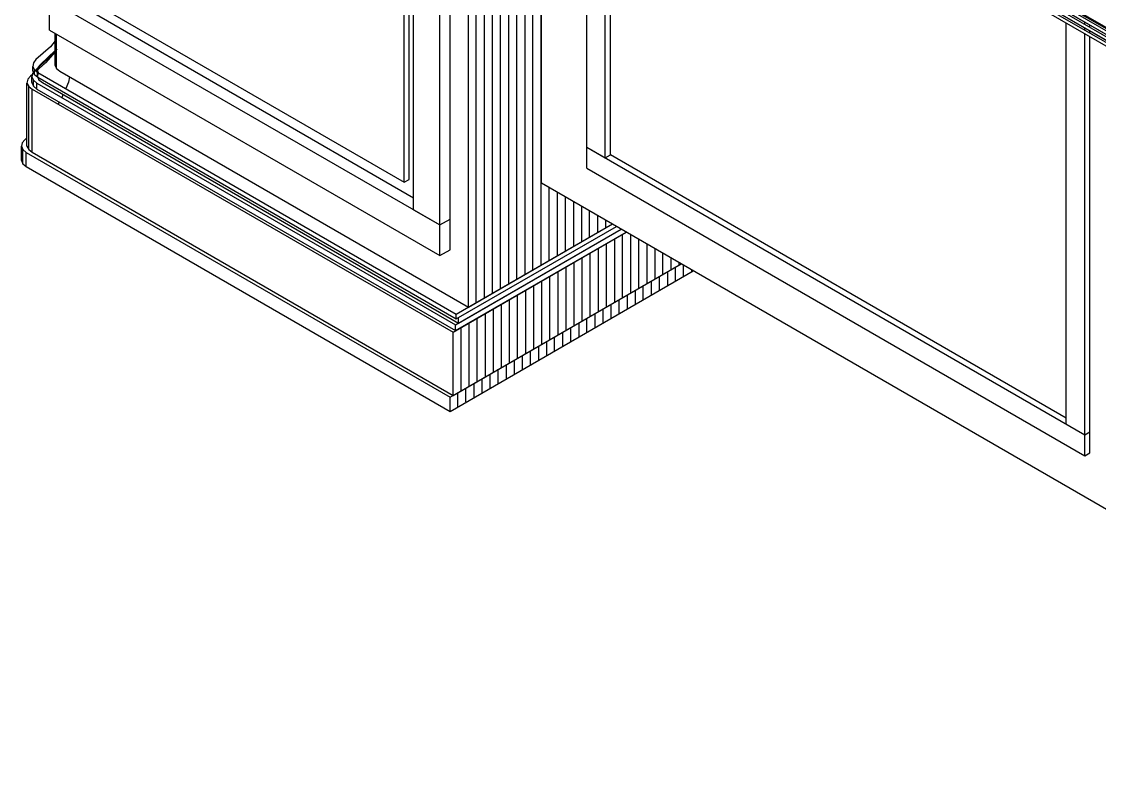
# Model space of a CAD drawing. Header units: inches. Extents: x 0.3 to 16.2, y 0.3 to 11.4.
# Drawn here: x 10.657 to 11.906, y 8.159 to 9.048 of the extents above; entities that cross this region are included whole.
import ezdxf

# ---------------------------------------------------------------- set-up
doc = ezdxf.new("R2010")
doc.units = ezdxf.units.IN
doc.header["$LTSCALE"] = 0.009843
doc.header["$MEASUREMENT"] = 0
doc.layers.add('GEOMETRY', color=7, linetype='Continuous')

msp = doc.modelspace()

# ---------------------------------------------------------------- linework, layer by layer
at = {"layer": 'GEOMETRY'}
for p, q in [((10.6937, 9.7425), (12.9476, 8.4413)), ((10.6937, 9.7425), (12.9476, 8.4413)), ((10.6937, 9.7382), (12.9476, 8.437)), ((10.698, 9.7441), (12.948, 8.4449)), ((10.698, 9.7441), (12.948, 8.4449)), ((10.698, 9.7425), (12.948, 8.4437)), ((10.6937, 9.7358), (12.9476, 8.4343)), ((10.6937, 9.7358), (12.9476, 8.4343)), ((10.6937, 9.7315), (12.9476, 8.4303)), ((10.6937, 9.7287), (12.9476, 8.4276)), ((10.6937, 9.7287), (12.9476, 8.4276)), ((10.6937, 9.7248), (12.9476, 8.4236)), ((10.698, 9.7358), (12.948, 8.437)), ((10.698, 9.7291), (12.948, 8.4299)), ((11.1748, 8.7173), (11.1748, 9.4472)), ((11.1839, 8.7228), (11.1839, 9.4417)), ((11.1933, 8.7283), (11.1933, 9.4362)), ((11.2028, 8.7339), (11.2028, 9.4307)), ((11.2122, 8.739), (11.2122, 9.4256)), ((11.2217, 8.7445), (11.2217, 9.4201)), ((11.2311, 8.75), (11.2311, 9.4146)), ((11.2406, 8.7555), (11.2406, 9.4091)), ((11.2496, 8.761), (11.2496, 9.4039)), ((11.2591, 8.7661), (11.2591, 9.3984)), ((11.2594, 8.8614), (11.2594, 9.3984)), ((11.1004, 8.8622), (11.1004, 9.378)), ((11.1063, 8.8654), (11.1063, 9.3815)), ((11.111, 8.8303), (11.111, 9.3839)), ((11.1417, 8.8126), (11.1417, 9.3665)), ((11.1535, 8.8193), (11.1535, 9.3732)), ((11.3122, 8.9028), (11.3122, 9.3677)), ((11.3335, 8.8906), (11.3335, 9.3555)), ((11.3394, 8.8941), (11.3394, 9.352)), ((10.689, 9.074), (11.1417, 8.8126)), ((10.689, 9.074), (11.1417, 8.8126)), ((10.689, 9.0386), (10.689, 9.074)), ((11.111, 8.8437), (10.7315, 9.063)), ((10.7421, 9.0689), (11.1004, 8.8622)), ((10.689, 9.0386), (11.1417, 8.7772)), ((11.8681, 8.5819), (11.8681, 9.0469)), ((11.8894, 9.0453), (11.8894, 9.048)), ((11.8894, 9.0386), (11.8894, 9.0413)), ((11.8953, 9.0417), (11.8953, 9.0445)), ((11.8953, 9.035), (11.8953, 9.0378)), ((10.6957, 9.026), (10.6902, 9.0193)), ((10.6957, 8.9976), (10.6957, 9.0346)), ((10.6972, 8.9941), (10.6972, 9.0339)), ((11.8894, 8.5693), (11.8894, 9.0346)), ((11.8953, 8.5728), (11.8953, 9.0311)), ((10.6902, 9.0193), (10.6732, 9.0043)), ((10.6957, 9.015), (10.6787, 8.9988)), ((10.6957, 9.0134), (10.6843, 9.0004)), ((10.6957, 9.015), (10.689, 9.0071)), ((10.6972, 9.0169), (10.6965, 9.0157)), ((10.698, 9.0165), (10.6972, 9.0157)), ((10.6705, 9.0004), (10.6697, 8.9965)), ((10.6732, 9.0043), (10.6705, 9.0004)), ((10.689, 9.0071), (10.6724, 8.9917)), ((10.6843, 9.0004), (10.6736, 8.9909)), ((10.6787, 8.9988), (10.6756, 8.9953)), ((10.6717, 8.989), (10.6669, 8.985)), ((10.6693, 8.9882), (10.6685, 8.9843)), ((10.6705, 8.9898), (10.6693, 8.9882)), ((10.6697, 8.9965), (10.6717, 8.9925)), ((10.6697, 8.9965), (10.6717, 8.9925)), ((10.6697, 8.9909), (10.6697, 8.9965)), ((10.6697, 8.9909), (10.6717, 8.987)), ((10.6717, 8.987), (10.6717, 8.9925)), ((10.6717, 8.9925), (10.6756, 8.9894)), ((10.6717, 8.9925), (10.6756, 8.9894)), ((10.6724, 8.9917), (10.6717, 8.9909)), ((10.6717, 8.987), (10.6756, 8.9839)), ((10.6756, 8.9953), (10.6752, 8.9913)), ((10.6752, 8.9913), (10.6768, 8.9874)), ((10.6752, 8.9913), (10.6768, 8.9874)), ((10.6752, 8.9846), (10.6752, 8.9913)), ((10.6756, 8.9894), (11.1606, 8.7094)), ((10.6756, 8.9894), (11.1606, 8.7094)), ((10.6756, 8.9839), (10.6756, 8.9894)), ((10.6957, 8.9976), (10.6972, 8.9941)), ((10.6972, 8.9941), (10.7012, 8.9909)), ((10.7012, 8.9909), (11.1748, 8.7173)), ((10.6638, 8.9815), (10.663, 8.9772)), ((10.663, 8.9772), (10.665, 8.9732)), ((10.663, 8.9772), (10.665, 8.9732)), ((10.663, 8.9039), (10.663, 8.9772)), ((10.6669, 8.985), (10.6638, 8.9815)), ((10.6685, 8.9843), (10.6705, 8.9803)), ((10.6685, 8.9843), (10.6705, 8.9803)), ((10.6685, 8.9776), (10.6685, 8.9843)), ((10.6685, 8.9776), (10.6705, 8.9736)), ((10.6705, 8.9736), (10.6705, 8.9803)), ((10.6705, 8.9803), (10.6744, 8.9772)), ((10.6705, 8.9803), (10.6744, 8.9772)), ((10.6705, 8.9736), (10.6744, 8.9701)), ((10.6744, 8.9772), (11.1598, 8.6969)), ((10.6744, 8.9772), (11.1598, 8.6969)), ((10.6744, 8.9701), (10.6744, 8.9772)), ((10.6752, 8.9846), (10.6768, 8.9807)), ((10.6756, 8.9839), (11.1606, 8.7039)), ((10.6768, 8.9807), (10.6768, 8.9831)), ((10.6768, 8.9807), (10.6811, 8.9776)), ((10.6811, 8.9776), (11.1634, 8.6988)), ((10.711, 8.978), (10.7079, 8.9709)), ((10.7122, 8.9843), (10.711, 8.978)), ((10.665, 8.9), (10.665, 8.9732)), ((10.665, 8.9732), (10.6689, 8.9701)), ((10.665, 8.9732), (10.6689, 8.9701)), ((10.6689, 8.9701), (11.1571, 8.6882)), ((10.6689, 8.9701), (11.1571, 8.6882)), ((10.6689, 8.8969), (10.6689, 8.9701)), ((10.6744, 8.9701), (11.1598, 8.6902)), ((10.7047, 8.9634), (10.7035, 8.9602)), ((10.7004, 8.9551), (10.6988, 8.9528)), ((10.6606, 8.9114), (10.6575, 8.9079)), ((10.663, 8.9138), (10.6606, 8.9114)), ((10.6575, 8.9079), (10.6567, 8.9039)), ((10.6567, 8.9039), (10.6583, 8.9)), ((10.6567, 8.9039), (10.6583, 8.9)), ((10.6567, 8.8874), (10.6567, 8.9039)), ((10.6583, 8.8835), (10.6583, 8.9)), ((10.6583, 8.9), (10.6622, 8.8965)), ((10.6583, 8.9), (10.6622, 8.8965)), ((10.663, 8.9039), (10.665, 8.9)), ((10.665, 8.9), (10.6689, 8.8969)), ((11.3122, 8.9028), (11.8894, 8.5693)), ((11.3122, 8.9028), (11.8894, 8.5693)), ((11.3122, 8.9028), (11.3335, 8.8906)), ((11.3122, 8.8783), (11.3122, 8.9028)), ((10.6567, 8.8874), (10.6583, 8.8835)), ((10.6622, 8.8965), (11.1535, 8.613)), ((10.6622, 8.8965), (11.1535, 8.613)), ((10.6622, 8.8803), (10.6622, 8.8965)), ((10.6689, 8.8969), (11.1571, 8.615)), ((11.3335, 8.8906), (11.3394, 8.8941)), ((11.8681, 8.5886), (11.3394, 8.8941)), ((10.6583, 8.8835), (10.6622, 8.8803)), ((10.6622, 8.8803), (11.1535, 8.5965)), ((11.3122, 8.8783), (11.8894, 8.5449)), ((11.1004, 8.8622), (11.1063, 8.8654)), ((11.2594, 8.8614), (12.4748, 8.1594)), ((11.2685, 8.7717), (11.2685, 8.8559)), ((11.278, 8.7772), (11.278, 8.8504)), ((11.2874, 8.7827), (11.2874, 8.8453)), ((11.2969, 8.7878), (11.2969, 8.8398)), ((11.111, 8.8303), (11.1417, 8.8126)), ((11.3063, 8.7933), (11.3063, 8.8343)), ((11.3154, 8.7988), (11.3154, 8.8287)), ((11.3248, 8.8043), (11.3248, 8.8236)), ((11.1417, 8.8126), (11.1535, 8.8193)), ((11.1417, 8.8126), (11.1535, 8.8193)), ((11.1417, 8.8126), (11.1535, 8.8193)), ((11.1417, 8.7772), (11.1417, 8.8126)), ((11.1535, 8.7839), (11.1535, 8.8193)), ((11.1606, 8.7094), (11.3417, 8.8138)), ((11.1606, 8.7094), (11.3417, 8.8138)), ((11.1748, 8.7173), (11.3417, 8.8138)), ((11.3343, 8.8098), (11.3343, 8.8181)), ((11.1571, 8.6882), (11.3579, 8.8043)), ((11.1571, 8.6882), (11.3579, 8.8043)), ((11.1598, 8.6969), (11.352, 8.8079)), ((11.1598, 8.6969), (11.352, 8.8079)), ((11.1598, 8.6902), (11.3579, 8.8043)), ((11.1606, 8.7039), (11.3465, 8.811)), ((11.1634, 8.7055), (11.3465, 8.811)), ((11.1634, 8.7055), (11.3465, 8.811)), ((11.1634, 8.6988), (11.352, 8.8079)), ((11.3535, 8.7287), (11.3535, 8.802)), ((11.363, 8.7339), (11.363, 8.8016)), ((11.335, 8.7177), (11.335, 8.7909)), ((11.3445, 8.7232), (11.3445, 8.7965)), ((11.3724, 8.7394), (11.3724, 8.7961)), ((11.3819, 8.7449), (11.3819, 8.7906)), ((11.1417, 8.7772), (11.1535, 8.7839)), ((11.3067, 8.7016), (11.3067, 8.7748)), ((11.3161, 8.7071), (11.3161, 8.7803)), ((11.3256, 8.7122), (11.3256, 8.7858)), ((11.3913, 8.75), (11.3913, 8.785)), ((11.4004, 8.7555), (11.4004, 8.7799)), ((11.4098, 8.761), (11.4098, 8.7744)), ((11.1535, 8.613), (11.4217, 8.7677)), ((11.1535, 8.613), (11.4217, 8.7677)), ((11.1571, 8.615), (11.4217, 8.7677)), ((11.2882, 8.6906), (11.2882, 8.7642)), ((11.2976, 8.6961), (11.2976, 8.7693)), ((11.415, 8.7476), (11.415, 8.7642)), ((11.4193, 8.7665), (11.4193, 8.7689)), ((11.4244, 8.7531), (11.4244, 8.7661)), ((11.1535, 8.5965), (11.4354, 8.7594)), ((11.2693, 8.6799), (11.2693, 8.7531)), ((11.2787, 8.6854), (11.2787, 8.7587)), ((11.3965, 8.737), (11.3965, 8.7531)), ((11.4059, 8.7421), (11.4059, 8.7587)), ((11.4339, 8.7587), (11.4339, 8.7606)), ((11.2413, 8.6638), (11.2413, 8.737)), ((11.2508, 8.6689), (11.2508, 8.7425)), ((11.2598, 8.6744), (11.2598, 8.7476)), ((11.3685, 8.7209), (11.3685, 8.737)), ((11.3776, 8.726), (11.3776, 8.7425)), ((11.387, 8.7315), (11.387, 8.7476)), ((11.2224, 8.6528), (11.2224, 8.726)), ((11.2319, 8.6583), (11.2319, 8.7315)), ((11.3496, 8.7098), (11.3496, 8.7264)), ((11.3591, 8.7154), (11.3591, 8.7315)), ((11.2039, 8.6421), (11.2039, 8.7154)), ((11.213, 8.6472), (11.213, 8.7209)), ((11.3311, 8.6992), (11.3311, 8.7154)), ((11.3402, 8.7047), (11.3402, 8.7209)), ((11.1606, 8.7039), (11.1606, 8.7094)), ((11.1634, 8.6988), (11.1634, 8.7055)), ((11.1756, 8.6256), (11.1756, 8.6992)), ((11.185, 8.6311), (11.185, 8.7043)), ((11.1945, 8.6366), (11.1945, 8.7098)), ((11.3031, 8.6831), (11.3031, 8.6992)), ((11.3122, 8.6882), (11.3122, 8.7047)), ((11.3217, 8.6937), (11.3217, 8.7098)), ((11.1571, 8.615), (11.1571, 8.6882)), ((11.1598, 8.6902), (11.1598, 8.6969)), ((11.1665, 8.6205), (11.1665, 8.6937)), ((11.2843, 8.672), (11.2843, 8.6886)), ((11.2937, 8.6776), (11.2937, 8.6937)), ((11.2657, 8.6614), (11.2657, 8.6776)), ((11.2748, 8.6669), (11.2748, 8.6831)), ((11.2374, 8.6453), (11.2374, 8.6614)), ((11.2469, 8.6504), (11.2469, 8.6669)), ((11.2563, 8.6559), (11.2563, 8.6724)), ((11.2189, 8.6343), (11.2189, 8.6508)), ((11.2283, 8.6398), (11.2283, 8.6559)), ((11.2, 8.6236), (11.2, 8.6398)), ((11.2094, 8.6291), (11.2094, 8.6453)), ((11.1815, 8.613), (11.1815, 8.6291)), ((11.1909, 8.6181), (11.1909, 8.6346)), ((11.1535, 8.5965), (11.1535, 8.613)), ((11.1626, 8.602), (11.1626, 8.6185)), ((11.172, 8.6075), (11.172, 8.6236)), ((11.8681, 8.5819), (11.8894, 8.5693)), ((11.8894, 8.5693), (11.8953, 8.5728)), ((11.8894, 8.5693), (11.8953, 8.5728)), ((11.8894, 8.5693), (11.8953, 8.5728)), ((11.8894, 8.5449), (11.8894, 8.5693)), ((11.8953, 8.5484), (11.8953, 8.5728)), ((11.8894, 8.5449), (11.8953, 8.5484))]:
    msp.add_line(p, q, dxfattribs=at)

doc.saveas('drawing.dxf')
